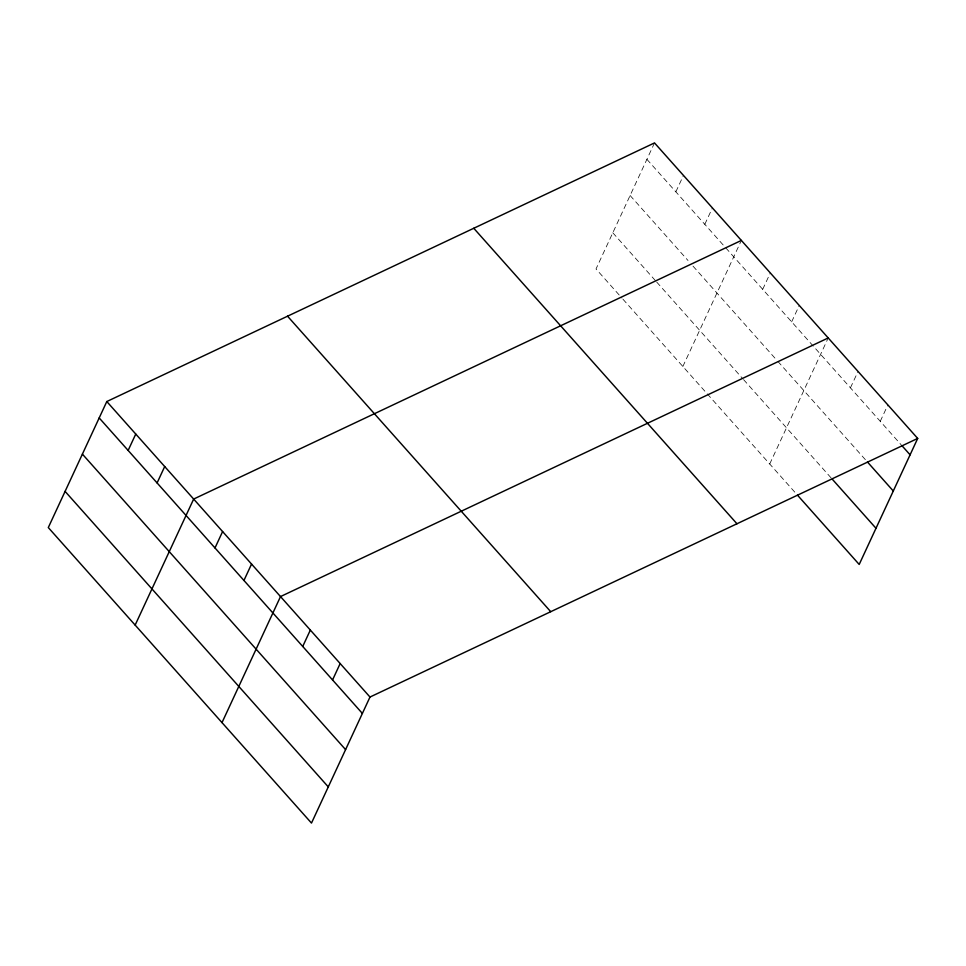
<?xml version="1.0" encoding="UTF-8"?>
<svg xmlns="http://www.w3.org/2000/svg" width="966" height="966" viewBox="0 0 966 966"><rect width="100%" height="100%" fill="white"/><g stroke="black" fill="none" stroke-linecap="round" stroke-linejoin="round"><path stroke-width="0.72" stroke-dasharray="4.83 3.62" d="M654.513 142.92L596.01 268.959L621.959 298.096M675.85 191.823L683.457 175.426M704.806 224.329L712.413 207.931M682.853 366.476L740.729 241.802M762.705 289.341L770.313 272.943M791.649 321.847L799.268 305.449M769.709 463.994L827.584 339.32M850.43 387.837L858.05 371.451M880.255 421.333L887.875 404.935M646.894 159.318L724.766 246.753M725.768 247.864L901.145 444.771M630.11 195.506L688.009 260.506M692.996 266.121L776.857 360.27M777.859 361.393L865.451 459.744M612.806 232.782L655.733 280.973M656.723 282.096L742.576 378.491M743.578 379.614L831.243 478.049M622.961 299.219L797.554 495.244"/><path stroke-width="1.45" d="M106.803 401.542L48.3 527.569L311.487 823.08L369.99 697.041L917.7 438.431L654.513 142.92L106.803 401.542L369.99 697.041M128.14 450.434L135.759 434.048M157.096 482.94L164.703 466.554M135.155 625.087L193.659 499.06L741.369 240.437M214.995 547.951L222.603 531.554M243.951 580.457L251.558 564.059M222.011 722.604L280.514 596.565L828.212 337.955M302.72 646.459L310.34 630.061M332.558 679.943L340.165 663.545M917.7 438.431L859.197 564.458L797.554 495.244M902.135 445.894L910.093 454.829M867.444 461.977L893.296 491.006M832.245 479.16L875.993 528.281M473.763 228.266L736.961 523.765M287.542 316.196L550.741 611.695M99.196 417.94L362.383 713.439M82.4 454.117L345.587 749.616M65.096 491.392L328.283 786.892"/></g></svg>
